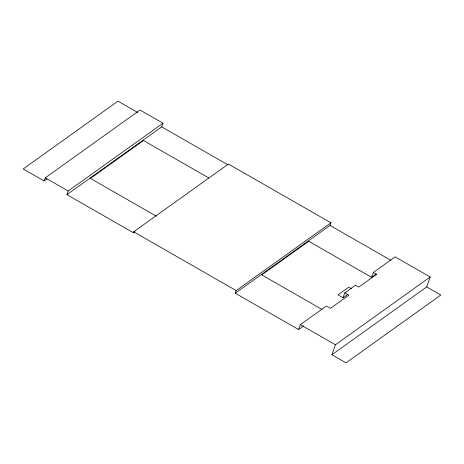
<?xml version="1.0" encoding="UTF-8"?>
<svg xmlns="http://www.w3.org/2000/svg" width="464" height="464" viewBox="0 0 464 464"><rect width="100%" height="100%" fill="white"/><g stroke="black" fill="none" stroke-linecap="round" stroke-linejoin="round"><path stroke-width="0.7" d="M137.663 112.445L117.966 101.169L23.2 168.954L44.132 180.931L45.24 177.822L140.006 110.038L162.986 123.209L161.687 126.858L66.92 194.642L133.336 232.702L135.065 231.466M66.92 194.642L68.22 190.994L162.986 123.209M133.336 232.702L133.649 231.82L228.416 164.036L330.936 222.795L330.003 225.429L235.236 293.213L298.619 329.539L303.821 325.815M235.236 293.213L236.176 290.58L330.936 222.795M298.619 329.539L300.353 324.661L326.36 306.06L330.42 308.386L348.835 295.191L344.793 292.871L343.058 297.749L338.012 294.855L348.737 287.181L351.538 288.794M331.911 354.734L426.677 286.949L440.8 295.046L346.034 362.831L331.911 354.734L335.46 344.781L430.221 276.996L395.119 256.876L373.352 272.449L371.612 277.321L308.717 241.274L261.731 274.885L322.109 309.494M426.677 286.949L430.221 276.996M44.132 180.931L47.073 178.826M344.793 292.871L355.523 285.203L358.805 287.083L376.635 274.328L373.352 272.449M343.058 297.749L347.577 294.518M371.612 277.321L376.321 273.957M161.687 126.858L228.097 164.923M330.003 225.429L390.874 260.316M208.771 177.938L143.469 140.511L90.463 178.431L156.385 216.212M45.24 177.822L68.22 190.994M300.353 324.661L335.46 344.781M133.649 231.82L236.176 290.58"/></g></svg>
